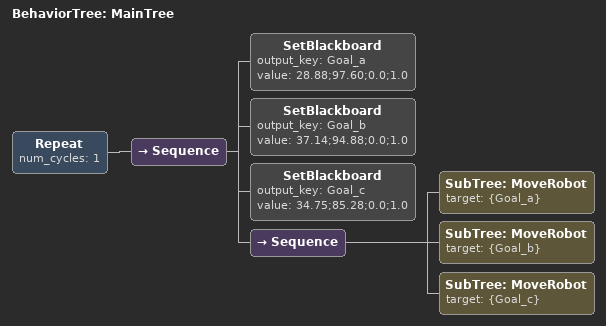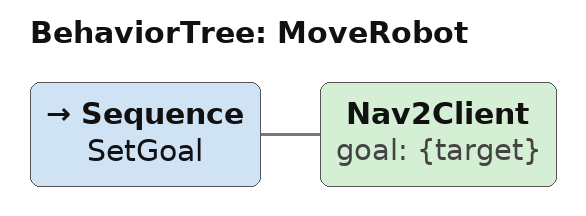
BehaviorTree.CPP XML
<?xml version='1.0' encoding='UTF-8'?>
<root main_tree_to_execute="MainTree" BTCPP_format="4">
    <BehaviorTree ID="MainTree">
        <Repeat num_cycles="1">
            <Sequence>
                <!-- The goal value="position-x;position-y;orientaion-z;orientation-w" -->
                <SetBlackboard output_key="Goal_a" value="28.88;97.60;0.0;1.0" />
                <SetBlackboard output_key="Goal_b" value="37.14;94.88;0.0;1.0" />
                <SetBlackboard output_key="Goal_c" value="34.75;85.28;0.0;1.0" />
                <Sequence>
                    <SubTree ID="MoveRobot" target="{Goal_a}" />
                    <SubTree ID="MoveRobot" target="{Goal_b}" />
                    <SubTree ID="MoveRobot" target="{Goal_c}" />
                </Sequence>
            </Sequence>
        </Repeat>
    </BehaviorTree>

    <BehaviorTree ID="MoveRobot">
        <Sequence name="SetGoal">
            <Nav2Client goal="{target}" />
        </Sequence>
    </BehaviorTree>
</root>
